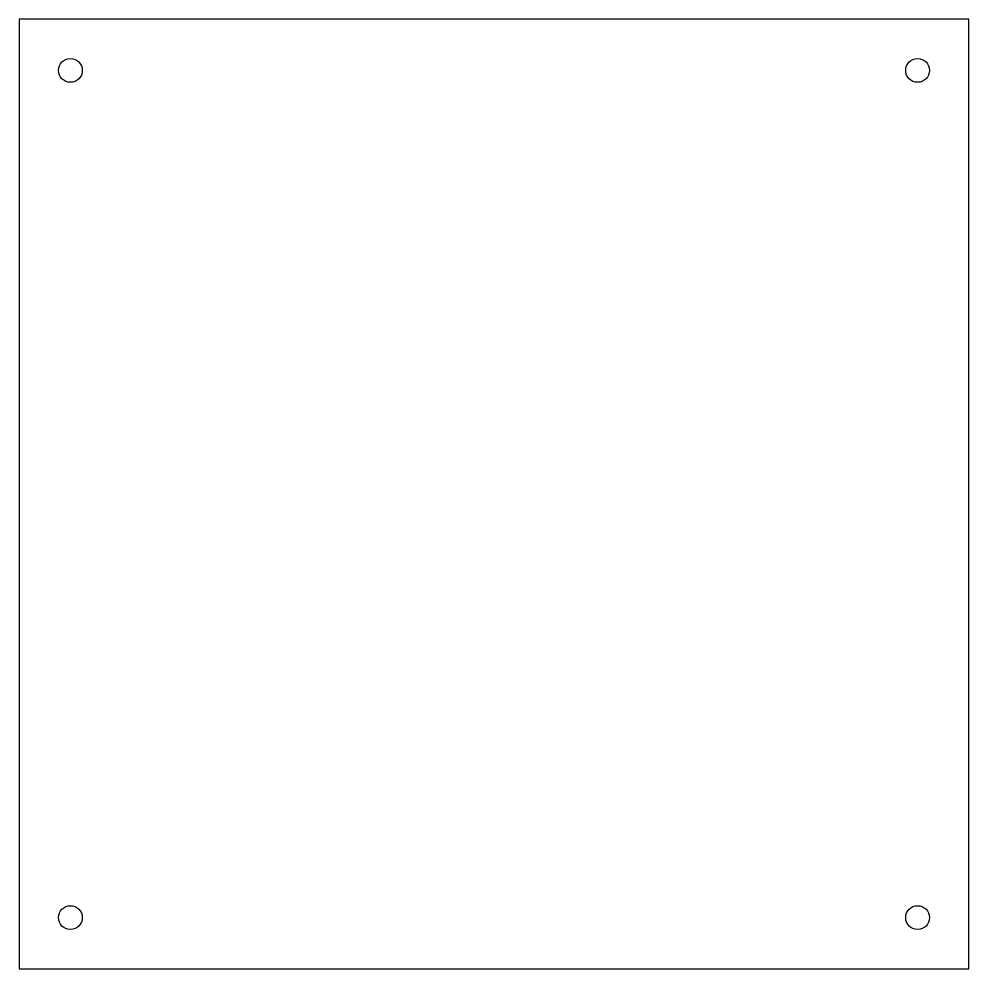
# Model space of a CAD drawing. Extents: x -90 to 90, y -90 to 90.
import ezdxf

# ---------------------------------------------------------------- set-up
doc = ezdxf.new("R2010")
doc.units = 0
doc.layers.get('0').update_dxf_attribs({"linetype": 'CONTINUOUS'})

msp = doc.modelspace()

# ---------------------------------------------------------------- linework, layer by layer
msp.add_lwpolyline([(89.7, -89.7), (89.7, 89.7), (-89.7, 89.7), (-89.7, -89.7)], close=True)
for centre in [(-80, 80), (80, 80), (-80, -80), (80, -80)]:
    msp.add_circle(centre, 2.25)

doc.saveas('drawing.dxf')
